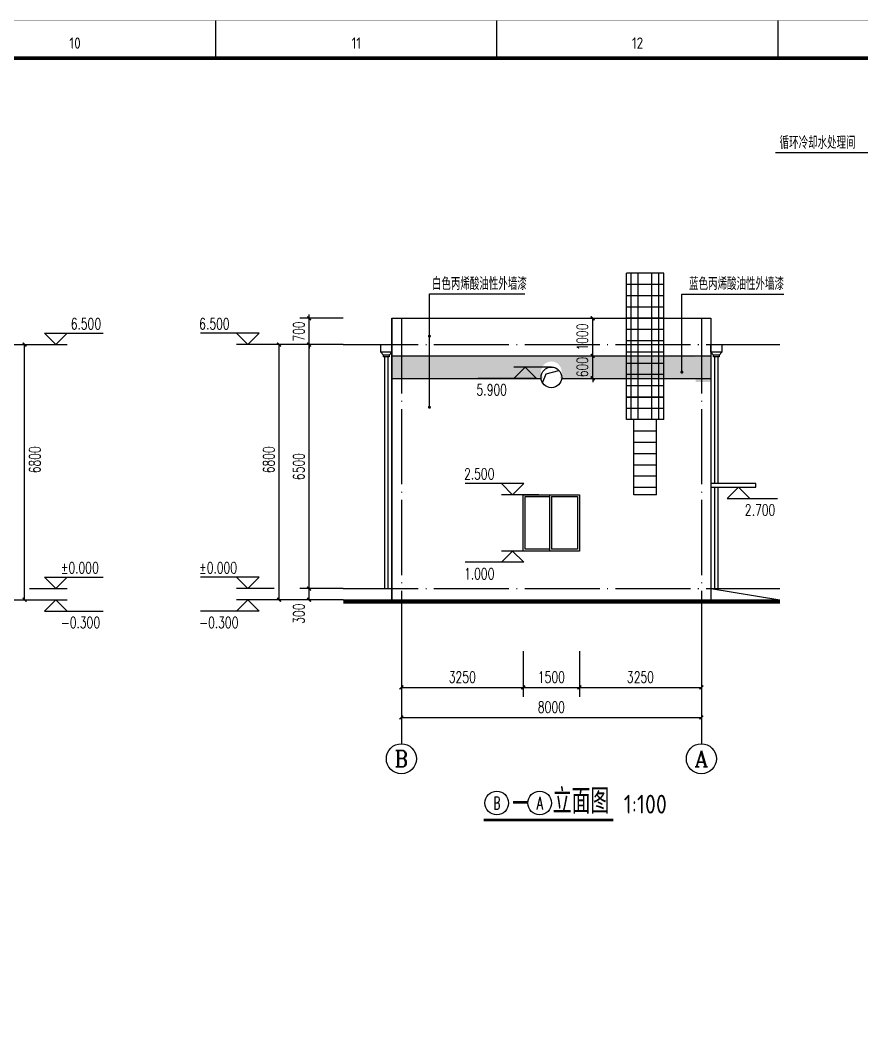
# Model space of a CAD drawing. Extents: x 36816 to 262577, y 14502 to 89811.
# Drawn here: x 227343 to 249779, y 53485 to 80617 of the extents above; entities that cross this region are included whole.
import ezdxf
from ezdxf.enums import TextEntityAlignment as Align

# ---------------------------------------------------------------- set-up
doc = ezdxf.new("R2010")
doc.units = 0
doc.header["$LTSCALE"] = 1000
doc.header["$MEASUREMENT"] = 0
doc.linetypes.add('DOTE', pattern=[2.42, 2, -0.2, 0.02, -0.2])
doc.layers.get('0').update_dxf_attribs({"color": 8})
doc.layers.get('Defpoints').update_dxf_attribs({"color": 8})
for name, color, linetype in [('3T_WOOD', 8, 'Continuous'), ('AXIS', 8, 'Continuous'), ('AXIS_TEXT', 8, 'Continuous'), ('DIM_ELEV', 8, 'Continuous'), ('DIM_LEAD', 8, 'Continuous'), ('DIM_SYMB', 8, 'Continuous'), ('DOTE', 8, 'DOTE'), ('PUB_DIM', 8, 'Continuous'), ('PUB_TEXT', 8, 'Continuous'), ('WALL', 8, 'Continuous'), ('WINDOW', 8, 'Continuous'), ('WINDOW_TEXT', 8, 'Continuous')]:
    doc.layers.add(name, color=color, linetype=linetype)
doc.styles.add('_HZTXT', font='standard.shx', dxfattribs={"width": 0.8, "bigfont": 'haiwenhz.shx'})
doc.styles.add('_TCH_AXIS', font='COMPLEX.shx', dxfattribs={"bigfont": 'gbcbig.shx'})
doc.styles.add('_TCH_DIM', font='simplex.shx', dxfattribs={"bigfont": 'gbcbig.shx'})
doc.styles.add('_TCH_DIM_T3', font='simplex.shx', dxfattribs={"width": 0.705882, "bigfont": 'gbcbig.shx'})
doc.styles.add('COMPLEX', font='COMPLEX')
doc.styles.get("Standard").update_dxf_attribs({"font": 'gbenor.shx', "bigfont": 'gbcbig.shx'})
doc.styles.add('TK', font='GEDITXT.SHX', dxfattribs={"width": 0.85, "height": 3.5, "bigfont": 'DXT.SHX'})
doc.dimstyles.new('_TCH_ARCH&&100', dxfattribs={"dimtxt": 297.5, "dimasz": 100, "dimexe": 250, "dimexo": 300, "dimgap": 126.25, "dimtad": 1, "dimdec": 0, "dimzin": 0, "dimdsep": 46, "dimtxsty": '_TCH_DIM_T3', "dimblk": 'ARCHTICK', "dimcen": 0.09, "dimclrt": 7, "dimazin": 2, "dimtfac": 1, "dimtdec": 0, "dimtix": 1, "dimtmove": 2, "dimatfit": 3, "dimldrblk": 'ARCHTICK', "dimfxl": 0, "dimtolj": 1, "dimtzin": 0, "dimarcsym": 0})

# ---------------------------------------------------------------- blocks, each defined once
blk = doc.blocks.new('_RAINH')
for p, q in [((-150, 0), (-150, -200)), ((150, 0), (-150, 0)), ((150, -200), (150, 0)), ((-150, -200), (150, -200)), ((-150, -200), (-75, -280)), ((75, -280), (150, -200)), ((-75, -280), (75, -280)), ((-75, -280), (-75, -330)), ((-75, -330), (75, -330)), ((75, -330), (75, -280))]:
    blk.add_line(p, q)
blk = doc.blocks.new('GEDI_WK_A11')
at = {"color": 3}
for p, q in [((750, 584), (750, 594)), ((825, 584), (825, 594)), ((900, 584), (900, 594))]:
    blk.add_line(p, q, dxfattribs=at)
for points, const_width in [([(0, 0), (1050, 0), (1050, 594), (0, 594)], 0.1), ([(25, 10), (1040, 10), (1040, 584), (25, 584)], 1)]:
    blk.add_lwpolyline(points, close=True, dxfattribs=dict(at, const_width=const_width))
for s, p in [('10', (712.5, 588)), ('11', (787.5, 588)), ('12', (862.5, 588))]:
    blk.add_text(s, height=3, dxfattribs=at).set_placement(p, align=Align.MIDDLE)
blk = doc.blocks.new('A$C7DF8697A')
blk.add_blockref('GEDI_WK_A11', (0, 0))
at = {"style": 'TK', "width": 0.85}
for tag, height, p in [('PROJECTNAME', 4.75, (985, 44)), ('PHASE', 4, (1027, 44)), ('DRAWINGNAME', 4.75, (995, 31))]:
    blk.add_attdef(tag, text='', height=height, dxfattribs=at).set_placement(p, align=Align.MIDDLE_CENTER)
for tag, p, height in [('APPROVE', (872, 32.75), 3.5), ('DESIGN', (917, 32.75), 3.5), ('REVIEW1', (872, 25.75), 3.5), ('DRAW', (917, 25.75), 3.5), ('REVIEW2', (872, 18.75), 3.5), ('PROPORTION', (917, 18.75), 3.5), ('DRAWINGNUMBER', (967, 18.5), 4), ('CHECK', (872, 11.75), 3.5), ('DATE', (917, 11.75), 3.5), ('VERSION', (1033, 11.75), 3.5)]:
    blk.add_attdef(tag, p, '', height=height, dxfattribs=at)
blk = doc.blocks.new('_ArchTick')
at = {"color": 0, "linetype": 'ByBlock', "const_width": 0.4}
blk.add_lwpolyline([(-0.5, -0.5), (0.5, 0.5)], dxfattribs=at)
blk = doc.blocks.new('*D44')
at = {"layer": 'Defpoints', "color": 0, "transparency": 16777216}
for p in [(241944, 72678), (242606, 72678), (241944, 71678)]:
    blk.add_point(p, dxfattribs=at)
at = {"layer": 'PUB_DIM', "color": 0, "lineweight": -2, "transparency": 16777216}
for p, q in [((242244, 72678), (242856, 72678)), ((242606, 71678), (242606, 72678)), ((242244, 71678), (242856, 71678))]:
    blk.add_line(p, q, dxfattribs=at)
at = {"layer": 'PUB_DIM', "color": 0, "lineweight": -2, "transparency": 16777216, "xscale": 100, "yscale": 100, "zscale": 100}
for p, rotation in [((242606, 72678), 90), ((242606, 71678), 270)]:
    blk.add_blockref('_ArchTick', p, dxfattribs=dict(at, rotation=rotation))
at = {"layer": 'PUB_DIM', "color": 7, "transparency": 16777216, "insert": (242331, 72178), "char_height": 297.5, "attachment_point": 5, "rotation": 90, "style": '_TCH_DIM_T3'}
blk.add_mtext('\\A1;1000', dxfattribs=at)
blk = doc.blocks.new('*D45')
at = {"layer": 'Defpoints', "color": 0, "transparency": 16777216}
for p in [(241944, 71678), (242606, 71678), (241944, 71078)]:
    blk.add_point(p, dxfattribs=at)
at = {"layer": 'PUB_DIM', "color": 0, "lineweight": -2, "transparency": 16777216}
for p, q in [((242244, 71678), (242856, 71678)), ((242606, 71678), (242606, 71778)), ((242606, 71078), (242606, 71678)), ((242244, 71078), (242856, 71078)), ((242606, 71078), (242606, 70978))]:
    blk.add_line(p, q, dxfattribs=at)
at = {"layer": 'PUB_DIM', "color": 0, "lineweight": -2, "transparency": 16777216, "xscale": 100, "yscale": 100, "zscale": 100}
for p, rotation in [((242606, 71678), 270), ((242606, 71078), 90)]:
    blk.add_blockref('_ArchTick', p, dxfattribs=dict(at, rotation=rotation))
at = {"layer": 'PUB_DIM', "color": 7, "transparency": 16777216, "insert": (242331, 71378), "char_height": 297.5, "attachment_point": 5, "rotation": 90, "style": '_TCH_DIM_T3'}
blk.add_mtext('\\A1;600', dxfattribs=at)
blk = doc.blocks.new('*D61')
at = {"layer": 'AXIS', "color": 0, "lineweight": -2, "transparency": 16777216}
for p, q in [((237504, 64313), (237504, 61793)), ((245504, 64313), (245504, 61793)), ((237504, 62043), (245504, 62043))]:
    blk.add_line(p, q, dxfattribs=at)
at = {"layer": 'Defpoints', "color": 0, "transparency": 16777216}
for p in [(237504, 64613), (245504, 64613), (245504, 62043)]:
    blk.add_point(p, dxfattribs=at)
at = {"layer": 'AXIS', "color": 0, "lineweight": -2, "transparency": 16777216, "xscale": 100, "yscale": 100, "zscale": 100, "rotation": 180}
blk.add_blockref('_ArchTick', (237504, 62043), dxfattribs=at)
at = {"layer": 'AXIS', "color": 0, "lineweight": -2, "transparency": 16777216, "xscale": 100, "yscale": 100, "zscale": 100}
blk.add_blockref('_ArchTick', (245504, 62043), dxfattribs=at)
at = {"layer": 'AXIS', "color": 7, "transparency": 16777216, "insert": (241504, 62318), "char_height": 297.5, "attachment_point": 5, "style": '_TCH_DIM_T3'}
blk.add_mtext('\\A1;8000', dxfattribs=at)
blk = doc.blocks.new('*D62')
at = {"layer": 'Defpoints', "color": 0, "transparency": 16777216}
for p in [(242254, 64109), (245504, 64109), (245504, 62843)]:
    blk.add_point(p, dxfattribs=at)
at = {"layer": 'PUB_DIM', "color": 0, "lineweight": -2, "transparency": 16777216}
for p, q in [((242254, 63809), (242254, 62593)), ((245504, 63809), (245504, 62593)), ((242254, 62843), (245504, 62843))]:
    blk.add_line(p, q, dxfattribs=at)
at = {"layer": 'PUB_DIM', "color": 0, "lineweight": -2, "transparency": 16777216, "xscale": 100, "yscale": 100, "zscale": 100, "rotation": 180}
blk.add_blockref('_ArchTick', (242254, 62843), dxfattribs=at)
at = {"layer": 'PUB_DIM', "color": 0, "lineweight": -2, "transparency": 16777216, "xscale": 100, "yscale": 100, "zscale": 100}
blk.add_blockref('_ArchTick', (245504, 62843), dxfattribs=at)
at = {"layer": 'PUB_DIM', "color": 7, "transparency": 16777216, "insert": (243879, 63118), "char_height": 297.5, "attachment_point": 5, "style": '_TCH_DIM_T3'}
blk.add_mtext('\\A1;3250', dxfattribs=at)
blk = doc.blocks.new('*D63')
at = {"layer": 'Defpoints', "color": 0, "transparency": 16777216}
for p in [(240754, 64109), (242254, 64109), (242254, 62843)]:
    blk.add_point(p, dxfattribs=at)
at = {"layer": 'PUB_DIM', "color": 0, "lineweight": -2, "transparency": 16777216}
for p, q in [((240754, 63809), (240754, 62593)), ((242254, 63809), (242254, 62593)), ((240754, 62843), (242254, 62843))]:
    blk.add_line(p, q, dxfattribs=at)
at = {"layer": 'PUB_DIM', "color": 0, "lineweight": -2, "transparency": 16777216, "xscale": 100, "yscale": 100, "zscale": 100, "rotation": 180}
blk.add_blockref('_ArchTick', (240754, 62843), dxfattribs=at)
at = {"layer": 'PUB_DIM', "color": 0, "lineweight": -2, "transparency": 16777216, "xscale": 100, "yscale": 100, "zscale": 100}
blk.add_blockref('_ArchTick', (242254, 62843), dxfattribs=at)
at = {"layer": 'PUB_DIM', "color": 7, "transparency": 16777216, "insert": (241504, 63118), "char_height": 297.5, "attachment_point": 5, "style": '_TCH_DIM_T3'}
blk.add_mtext('\\A1;1500', dxfattribs=at)
blk = doc.blocks.new('*D64')
at = {"layer": 'Defpoints', "color": 0, "transparency": 16777216}
for p in [(237504, 64109), (240754, 64109), (240754, 62843)]:
    blk.add_point(p, dxfattribs=at)
at = {"layer": 'PUB_DIM', "color": 0, "lineweight": -2, "transparency": 16777216}
for p, q in [((237504, 63809), (237504, 62593)), ((240754, 63809), (240754, 62593)), ((237504, 62843), (240754, 62843))]:
    blk.add_line(p, q, dxfattribs=at)
at = {"layer": 'PUB_DIM', "color": 0, "lineweight": -2, "transparency": 16777216, "xscale": 100, "yscale": 100, "zscale": 100, "rotation": 180}
blk.add_blockref('_ArchTick', (237504, 62843), dxfattribs=at)
at = {"layer": 'PUB_DIM', "color": 0, "lineweight": -2, "transparency": 16777216, "xscale": 100, "yscale": 100, "zscale": 100}
blk.add_blockref('_ArchTick', (240754, 62843), dxfattribs=at)
at = {"layer": 'PUB_DIM', "color": 7, "transparency": 16777216, "insert": (239129, 63118), "char_height": 297.5, "attachment_point": 5, "style": '_TCH_DIM_T3'}
blk.add_mtext('\\A1;3250', dxfattribs=at)
blk = doc.blocks.new('*D65')
at = {"layer": 'Defpoints', "color": 0, "transparency": 16777216}
for p in [(234244, 71978), (235954, 71978), (235954, 65178)]:
    blk.add_point(p, dxfattribs=at)
at = {"layer": 'PUB_DIM', "color": 0, "lineweight": -2, "transparency": 16777216}
for p, q in [((235654, 71978), (233994, 71978)), ((234244, 65178), (234244, 71978)), ((235654, 65178), (233994, 65178))]:
    blk.add_line(p, q, dxfattribs=at)
at = {"layer": 'PUB_DIM', "color": 0, "lineweight": -2, "transparency": 16777216, "xscale": 100, "yscale": 100, "zscale": 100}
for p, rotation in [((234244, 71978), 90), ((234244, 65178), 270)]:
    blk.add_blockref('_ArchTick', p, dxfattribs=dict(at, rotation=rotation))
at = {"layer": 'PUB_DIM', "color": 7, "transparency": 16777216, "insert": (233969, 68908), "char_height": 297.5, "attachment_point": 5, "rotation": 90, "style": '_TCH_DIM_T3'}
blk.add_mtext('\\A1;6800', dxfattribs=at)
blk = doc.blocks.new('*D66')
at = {"layer": 'Defpoints', "color": 0, "transparency": 16777216}
for p in [(235044, 72678), (236254, 72678), (236254, 71978)]:
    blk.add_point(p, dxfattribs=at)
at = {"layer": 'PUB_DIM', "color": 0, "lineweight": -2, "transparency": 16777216}
for p, q in [((235044, 72678), (235044, 72778)), ((235954, 72678), (234794, 72678)), ((235044, 71978), (235044, 72678)), ((235954, 71978), (234794, 71978)), ((235044, 71978), (235044, 71878))]:
    blk.add_line(p, q, dxfattribs=at)
at = {"layer": 'PUB_DIM', "color": 0, "lineweight": -2, "transparency": 16777216, "xscale": 100, "yscale": 100, "zscale": 100}
for p, rotation in [((235044, 72678), 270), ((235044, 71978), 90)]:
    blk.add_blockref('_ArchTick', p, dxfattribs=dict(at, rotation=rotation))
at = {"layer": 'PUB_DIM', "color": 7, "transparency": 16777216, "insert": (234769, 72328), "char_height": 297.5, "attachment_point": 5, "rotation": 90, "style": '_TCH_DIM_T3'}
blk.add_mtext('\\A1;700', dxfattribs=at)
blk = doc.blocks.new('*D67')
at = {"layer": 'Defpoints', "color": 0, "transparency": 16777216}
for p in [(235044, 71978), (236254, 71978), (236254, 65478)]:
    blk.add_point(p, dxfattribs=at)
at = {"layer": 'PUB_DIM', "color": 0, "lineweight": -2, "transparency": 16777216}
for p, q in [((235954, 71978), (234794, 71978)), ((235044, 65478), (235044, 71978)), ((235954, 65478), (234794, 65478))]:
    blk.add_line(p, q, dxfattribs=at)
at = {"layer": 'PUB_DIM', "color": 0, "lineweight": -2, "transparency": 16777216, "xscale": 100, "yscale": 100, "zscale": 100}
for p, rotation in [((235044, 71978), 90), ((235044, 65478), 270)]:
    blk.add_blockref('_ArchTick', p, dxfattribs=dict(at, rotation=rotation))
at = {"layer": 'PUB_DIM', "color": 7, "transparency": 16777216, "insert": (234769, 68728), "char_height": 297.5, "attachment_point": 5, "rotation": 90, "style": '_TCH_DIM_T3'}
blk.add_mtext('\\A1;6500', dxfattribs=at)
blk = doc.blocks.new('*D68')
at = {"layer": 'Defpoints', "color": 0, "transparency": 16777216}
for p in [(235044, 65478), (236254, 65478), (236254, 65178)]:
    blk.add_point(p, dxfattribs=at)
at = {"layer": 'PUB_DIM', "color": 0, "lineweight": -2, "transparency": 16777216}
for p, q in [((235954, 65478), (234794, 65478)), ((235044, 65178), (235044, 65478)), ((235954, 65178), (234794, 65178))]:
    blk.add_line(p, q, dxfattribs=at)
at = {"layer": 'PUB_DIM', "color": 0, "lineweight": -2, "transparency": 16777216, "xscale": 100, "yscale": 100, "zscale": 100}
for p, rotation in [((235044, 65478), 90), ((235044, 65178), 270)]:
    blk.add_blockref('_ArchTick', p, dxfattribs=dict(at, rotation=rotation))
at = {"layer": 'PUB_DIM', "color": 7, "transparency": 16777216, "insert": (234769, 64808), "char_height": 297.5, "attachment_point": 5, "rotation": 90, "style": '_TCH_DIM_T3'}
blk.add_mtext('\\A1;300', dxfattribs=at)
blk = doc.blocks.new('*D73')
at = {"layer": 'Defpoints', "color": 0, "transparency": 16777216}
for p in [(225746, 71978), (227456, 71978), (225746, 65178)]:
    blk.add_point(p, dxfattribs=at)
at = {"layer": 'PUB_DIM', "color": 0, "lineweight": -2, "transparency": 16777216}
for p, q in [((226046, 71978), (227706, 71978)), ((227456, 65178), (227456, 71978)), ((226046, 65178), (227706, 65178))]:
    blk.add_line(p, q, dxfattribs=at)
at = {"layer": 'PUB_DIM', "color": 0, "lineweight": -2, "transparency": 16777216, "xscale": 100, "yscale": 100, "zscale": 100}
for p, rotation in [((227456, 71978), 90), ((227456, 65178), 270)]:
    blk.add_blockref('_ArchTick', p, dxfattribs=dict(at, rotation=rotation))
at = {"layer": 'PUB_DIM', "color": 7, "transparency": 16777216, "insert": (227731, 68908), "char_height": 297.5, "attachment_point": 5, "rotation": 90, "style": '_TCH_DIM_T3'}
blk.add_mtext('\\A1;6800', dxfattribs=at)
blk = doc.blocks.new('_AXISO')
blk.add_circle((0, 0), 0.5)
at = {"layer": 'AXIS_TEXT', "style": 'COMPLEX', "width": 1.041667}
blk.add_attdef('A', text='', height=0.56, dxfattribs=at).set_placement((-0.25, -0.28), (0.25, -0.28), align=Align.FIT)

msp = doc.modelspace()

# ---------------------------------------------------------------- hatches: boundary and pattern name
h = msp.add_hatch()
h.set_pattern_fill('DOTS', color=4, scale=50, style=0)
h.set_pattern_definition([(0, (229353.895, 70978.13), (39.6875, 79.375), [0, -79.375])])
h.paths.add_polyline_path([(245453.9, 71648.1), (245353.9, 71648.1), (245353.9, 70978.1), (245453.9, 70978.1)])
h.paths.add_polyline_path([(245553.9, 71678.1), (245478.9, 71678.1), (245478.9, 71648.1), (245453.9, 71648.1), (245453.9, 70978.1), (245553.9, 70978.1)])
h.paths.add_polyline_path([(245553.9, 70978.1), (245753.9, 70978.1), (245753.9, 71678.1), (245553.9, 71678.1)])
h.paths.add_polyline_path([(237253.9, 71078.1), (245353.9, 71078.1), (245353.9, 71648.1), (245328.9, 71648.1), (245328.9, 71678.1), (237253.9, 71678.1)])
edge = h.paths.add_edge_path()
edge.add_line((241291.8, 71078.1), (241716, 71078.1))
edge.add_arc((241503.9, 71253.1), 275, 320.4788, 579.5212)

# ---------------------------------------------------------------- linework, layer by layer
at = {"color": 252}
for p, q in [((243504.1, 69978.1), (243504.1, 73878.1)), ((244504.1, 73878.1), (243504.1, 73878.1)), ((243635.8, 69978.1), (243635.8, 73878.1)), ((243822.1, 69978.1), (243822.1, 73878.1)), ((244179.6, 69978.1), (244179.6, 73878.1)), ((244365.9, 69978.1), (244365.9, 73878.1)), ((244504.1, 69978.1), (244504.1, 73878.1)), ((244504.1, 73578.1), (243504.1, 73578.1)), ((244504.1, 73278.1), (243504.1, 73278.1)), ((243504.1, 72926.2), (243504.1, 73101.4)), ((244504.1, 72926.2), (244504.1, 73101.4)), ((244504.1, 72978.1), (243504.1, 72978.1)), ((244504.1, 72678.1), (243504.1, 72678.1)), ((244504.1, 72378.1), (243504.1, 72378.1)), ((244504.1, 72078.1), (243504.1, 72078.1)), ((244504.1, 71778.1), (243504.1, 71778.1)), ((244504.1, 71478.1), (243504.1, 71478.1)), ((244504.1, 71178.1), (243504.1, 71178.1)), ((244504.1, 70878.1), (243504.1, 70878.1)), ((243504.1, 70578.1), (244504.1, 70578.1)), ((244504.1, 70578.1), (243504.1, 70578.1)), ((243704.1, 70578.1), (244304.1, 70578.1)), ((244504.1, 70278.1), (243504.1, 70278.1)), ((244504.1, 69978.1), (243504.1, 69978.1)), ((243704.1, 67978.1), (243704.1, 69978.1)), ((244304.1, 67978.1), (244304.1, 69978.1)), ((243704.1, 69678.1), (244304.1, 69678.1)), ((243704.1, 69378.1), (244304.1, 69378.1)), ((243704.1, 69078.1), (244304.1, 69078.1)), ((243704.1, 68778.1), (244304.1, 68778.1)), ((243704.1, 68478.1), (244304.1, 68478.1)), ((243704.1, 68178.1), (244304.1, 68178.1)), ((244304.1, 67978.1), (243704.1, 67978.1))]:
    msp.add_line(p, q, dxfattribs=at)
at = {"color": 4}
for p, q in [((237253.9, 71678.1), (245753.9, 71678.1)), ((237253.9, 71078.1), (241230, 71078.1)), ((241777.8, 71078.1), (245753.9, 71078.1))]:
    msp.add_line(p, q, dxfattribs=at)
at = {"color": 6}
msp.add_lwpolyline([(241272.1, 70955.1), (241362.9, 71203), (241705.2, 71290.5)], dxfattribs=at)
at = {"const_width": 100}
msp.add_lwpolyline([(235953.9, 65128.1), (243003.9, 65128.1), (247600.8, 65128.1)], dxfattribs=at)
at = {"color": 6}
msp.add_circle((241503.9, 71103.1), 275, dxfattribs=at)
at = {"layer": '3T_WOOD'}
for p, q in [((237053.9, 71648.1), (237053.9, 65478.1)), ((237153.9, 65478.1), (237153.9, 71648.1)), ((245853.9, 71648.1), (245853.9, 68278.1)), ((245953.9, 68278.1), (245953.9, 71648.1)), ((245853.9, 68178.1), (245853.9, 65478.1)), ((245953.9, 65478.1), (245953.9, 68178.1))]:
    msp.add_line(p, q, dxfattribs=at)
at = {"layer": 'AXIS'}
for p, q in [((237503.9, 64613), (237503.9, 61343.2)), ((245503.9, 64613), (245503.9, 61343.2))]:
    msp.add_line(p, q, dxfattribs=at)
at = {"layer": 'DIM_ELEV'}
for p, q in [((228291.1, 71978.1), (227991.1, 72278.1)), ((227991.1, 72278.1), (229556.1, 72278.1)), ((228291.1, 71978.1), (228591.1, 72278.1)), ((233709.3, 72278.1), (232144.3, 72278.1)), ((233409.3, 71978.1), (233109.3, 72278.1)), ((233409.3, 71978.1), (233709.3, 72278.1)), ((227591.1, 71978.1), (228591.1, 71978.1)), ((234109.3, 71978.1), (233109.3, 71978.1)), ((240803.9, 71378.1), (240503.9, 71078.1)), ((241503.9, 71378.1), (240503.9, 71378.1)), ((240803.9, 71378.1), (241103.9, 71078.1)), ((241103.9, 71078.1), (239538.9, 71078.1)), ((240770.1, 68278.1), (239205.1, 68278.1)), ((240470.1, 67978.1), (240170.1, 68278.1)), ((240470.1, 67978.1), (240770.1, 68278.1)), ((246493.9, 68178.1), (246193.9, 67878.1)), ((246493.9, 68178.1), (246793.9, 67878.1)), ((241170.1, 67978.1), (240170.1, 67978.1)), ((246193.9, 67878.1), (247535.5, 67878.1)), ((240470.1, 66478.1), (240170.1, 66178.1)), ((241170.1, 66478.1), (240170.1, 66478.1)), ((240470.1, 66478.1), (240770.1, 66178.1)), ((240770.1, 66178.1), (239205.1, 66178.1)), ((228291.1, 65478.1), (227991.1, 65778.1)), ((227991.1, 65778.1), (229556.1, 65778.1)), ((228291.1, 65478.1), (228591.1, 65778.1)), ((233709.3, 65778.1), (232144.3, 65778.1)), ((233409.3, 65478.1), (233109.3, 65778.1)), ((233409.3, 65478.1), (233709.3, 65778.1)), ((227591.1, 65478.1), (228591.1, 65478.1)), ((234109.3, 65478.1), (233109.3, 65478.1)), ((227591.1, 65178.1), (228591.1, 65178.1)), ((228291.1, 65178.1), (227991.1, 64878.1)), ((228291.1, 65178.1), (228591.1, 64878.1)), ((233409.3, 65178.1), (233109.3, 64878.1)), ((234109.3, 65178.1), (233109.3, 65178.1)), ((233409.3, 65178.1), (233709.3, 64878.1)), ((227991.1, 64878.1), (229556.1, 64878.1)), ((233709.3, 64878.1), (232144.3, 64878.1))]:
    msp.add_line(p, q, dxfattribs=at)
at = {"layer": 'DIM_LEAD'}
for p, q in [((250043.3, 77087.3), (247485.5, 77087.3)), ((238252.1, 70309.7), (238252.1, 73326.5)), ((238252.1, 72202), (238252.1, 73326.5)), ((238252.1, 73326.5), (240797.7, 73326.5)), ((244983.8, 71243.7), (244983.8, 73325.7)), ((244983.8, 73325.7), (247700.4, 73325.7))]:
    msp.add_line(p, q, dxfattribs=at)
at = {"layer": 'DIM_LEAD', "const_width": 40}
for points in [[(238252.1, 72182, 1), (238252.1, 72222, 1)], [(244983.8, 71223.7, 1), (244983.8, 71263.7, 1)], [(238252.1, 70289.7, 1), (238252.1, 70329.7, 1)]]:
    msp.add_lwpolyline(points, format="xyb", close=True, dxfattribs=at)
at = {"layer": 'DIM_SYMB', "const_width": 70}
msp.add_lwpolyline([(239697.4, 59308), (243155.3, 59308)], dxfattribs=at)
at = {"layer": 'DOTE'}
for p, q in [((237503.9, 72678.1), (237503.9, 64613)), ((245503.9, 72678.1), (245503.9, 64613)), ((235953.9, 71978.1), (247600.8, 71978.1)), ((235953.9, 65478.1), (247600.8, 65478.1))]:
    msp.add_line(p, q, dxfattribs=at)
at = {"layer": 'PUB_TEXT'}
for centre in [(240047.4, 59763), (241192.5, 59763)]:
    msp.add_circle(centre, 315, dxfattribs=at)
at = {"layer": 'WALL'}
for p, q in [((237253.9, 72678.1), (237253.9, 65103.1)), ((237253.9, 72678.1), (245753.9, 72678.1)), ((245753.9, 72678.1), (245753.9, 65103.1))]:
    msp.add_line(p, q, dxfattribs=at)
for points in [[(237253.9, 65178.1), (237253.9, 72678.1), (245753.9, 72678.1), (245753.9, 65178.1)], [(235953.9, 65178.1), (243003.9, 65178.1), (247600.8, 65178.1)]]:
    msp.add_lwpolyline(points, dxfattribs=at)
at = {"layer": 'WINDOW'}
for p, q in [((241453.9, 67978.1), (241453.9, 66478.1)), ((241503.9, 67928.1), (241503.9, 66528.1))]:
    msp.add_line(p, q, dxfattribs=at)
msp.add_lwpolyline([(242253.9, 66478.1), (240753.9, 66478.1), (240753.9, 67978.1), (242253.9, 67978.1)], close=True, dxfattribs=at)
for points in [[(241453.9, 66528.1), (240803.9, 66528.1), (240803.9, 67928.1), (241453.9, 67928.1)], [(241503.9, 67928.1), (242203.9, 67928.1), (242203.9, 66528.1), (241503.9, 66528.1)]]:
    msp.add_lwpolyline(points, dxfattribs=at)
at = {"layer": 'WINDOW_TEXT', "color": 2}
msp.add_line((245753.9, 65478.1), (247600.8, 65178.1), dxfattribs=at)
msp.add_lwpolyline([(246953.9, 68278.1), (245753.9, 68278.1), (245753.9, 68178.1), (246953.9, 68178.1)], close=True, dxfattribs=at)

# ---------------------------------------------------------------- block references
at = {"xscale": 100, "yscale": 100, "zscale": 100}
msp.add_blockref('A$C7DF8697A', (157552.4, 21212.3), dxfattribs=at)
at = {"layer": '3T_WOOD', "xscale": -1}
for p in [(237103.9, 71978.1), (245903.9, 71978.1)]:
    msp.add_blockref('_RAINH', p, dxfattribs=at)
at = {"layer": 'AXIS'}
ref = msp.add_blockref('_AXISO', (237503.9, 60943.2), dxfattribs=dict(at, xscale=800, yscale=800, zscale=800))
ref.add_attrib('A', 'B', dxfattribs={"layer": 'AXIS_TEXT', "height": 435.3, "style": '_TCH_AXIS'}).set_placement((237327.7, 60725.5), (237680.1, 60725.5), align=Align.FIT)
ref = msp.add_blockref('_AXISO', (245503.9, 60943.2), dxfattribs=dict(at, xscale=800, yscale=800, zscale=800))
ref.add_attrib('A', 'A', dxfattribs={"layer": 'AXIS_TEXT', "height": 425.2, "style": '_TCH_AXIS'}).set_placement((245321.7, 60730.6), (245686.1, 60730.6), align=Align.FIT)

# ---------------------------------------------------------------- texts
at = {"layer": 'PUB_TEXT', "style": '_TCH_DIM'}
for s, p in [('循环冷却水处理间', (247590.5, 77192.3)), ('白色丙烯酸油性外墙漆', (238317.2, 73431.5)), ('蓝色丙烯酸油性外墙漆', (245175.2, 73430.7))]:
    msp.add_text(s, height=337.59, dxfattribs=at).set_placement(p)
at = {"layer": 'PUB_TEXT'}
for s, height, style, width, p in [('6.500', 297.5, '_TCH_DIM', 0.705882, (228686.1, 72383.1)), ('6.500', 297.5, '_TCH_DIM', 0.705882, (232114.3, 72383.1)), ('5.900', 297.5, '_TCH_DIM', 0.705882, (239508.9, 70623.1)), ('2.500', 297.5, '_TCH_DIM', 0.705882, (239175.1, 68383.1)), ('2.700', 297.5, '_TCH_DIM', 0.705882, (246665.5, 67423.1)), ('%%P0.000', 297.5, '_TCH_DIM', 0.705882, (228426.1, 65883.1)), ('%%P0.000', 297.5, '_TCH_DIM', 0.705882, (232114.3, 65883.1)), ('1.000', 297.5, '_TCH_DIM', 0.705882, (239175.1, 65723.1)), ('-0.300', 297.5, '_TCH_DIM', 0.705882, (228426.1, 64423.1)), ('-0.300', 297.5, '_TCH_DIM', 0.705882, (232114.3, 64423.1)), ('立面图', 661.42, '_HZTXT', 0.8, (241542.5, 59483)), ('-', 700, '_HZTXT', 0.8, (240397.4, 59483))]:
    msp.add_text(s, height=height, dxfattribs=dict(at, style=style, width=width)).set_placement(p)
msp.add_text('1:100', height=500, dxfattribs=at).set_placement((243435.3, 59483))
at = {"layer": 'PUB_TEXT', "style": '_HZTXT'}
for s, width, p, p2 in [('B', 0.769231, (239961.2, 59594.8), (240133.6, 59594.8)), ('A', 0.673077, (241106.3, 59594.8), (241278.8, 59594.8))]:
    msp.add_text(s, height=336.4, dxfattribs=dict(at, width=width)).set_placement(p, p2, align=Align.FIT)

# ---------------------------------------------------------------- dimensions: what is measured, and where the dimension line sits
at = {"layer": 'AXIS'}
dim = msp.add_aligned_dim(p1=(237503.9, 64613), p2=(245503.9, 64613), distance=-2569.9, dimstyle='_TCH_ARCH&&100', dxfattribs=at)
dim.commit()
dim.dimension.update_dxf_attribs({"geometry": '*D61', "text_midpoint": (241503.9, 62318.2)})
at = {"layer": 'PUB_DIM'}
for p1, p2, distance, picture, middle in [((236253.9, 71978.1), (236253.9, 72678.1), 1209.4, '*D66', (234769.5, 72328.1)), ((241944.5, 71678.1), (241944.5, 72678.1), -661.5, '*D44', (242331, 72178.1)), ((236253.9, 65478.1), (236253.9, 71978.1), 1209.4, '*D67', (234769.5, 68728.1)), ((241944.5, 71078.1), (241944.5, 71678.1), -661.5, '*D45', (242331, 71378.1)), ((237503.9, 64109.4), (240753.9, 64109.4), -1266.2, '*D64', (239128.9, 63118.2)), ((240753.9, 64109.4), (242253.9, 64109.4), -1266.2, '*D63', (241503.9, 63118.2)), ((242253.9, 64109.4), (245503.9, 64109.4), -1266.2, '*D62', (243878.9, 63118.2))]:
    dim = msp.add_aligned_dim(p1=p1, p2=p2, distance=distance, dimstyle='_TCH_ARCH&&100', dxfattribs=at)
    dim.commit()
    dim.dimension.update_dxf_attribs({"geometry": picture, "text_midpoint": middle})
for base, p1, p2, picture, middle in [((227455.9, 71978.1), (225746.5, 65178.1), (225746.5, 71978.1), '*D73', (227730.9, 68907.5)), ((234244.5, 71978.1), (235953.9, 65178.1), (235953.9, 71978.1), '*D65', (233969.5, 68907.5)), ((235044.5, 65478.1), (236253.9, 65178.1), (236253.9, 65478.1), '*D68', (234769.5, 64808.1))]:
    dim = msp.add_linear_dim(base=base, p1=p1, p2=p2, angle=90, dimstyle='_TCH_ARCH&&100', dxfattribs=at)
    dim.commit()
    dim.dimension.update_dxf_attribs({"geometry": picture, "text_midpoint": middle, "dimtype": 129})

doc.saveas('drawing.dxf')
